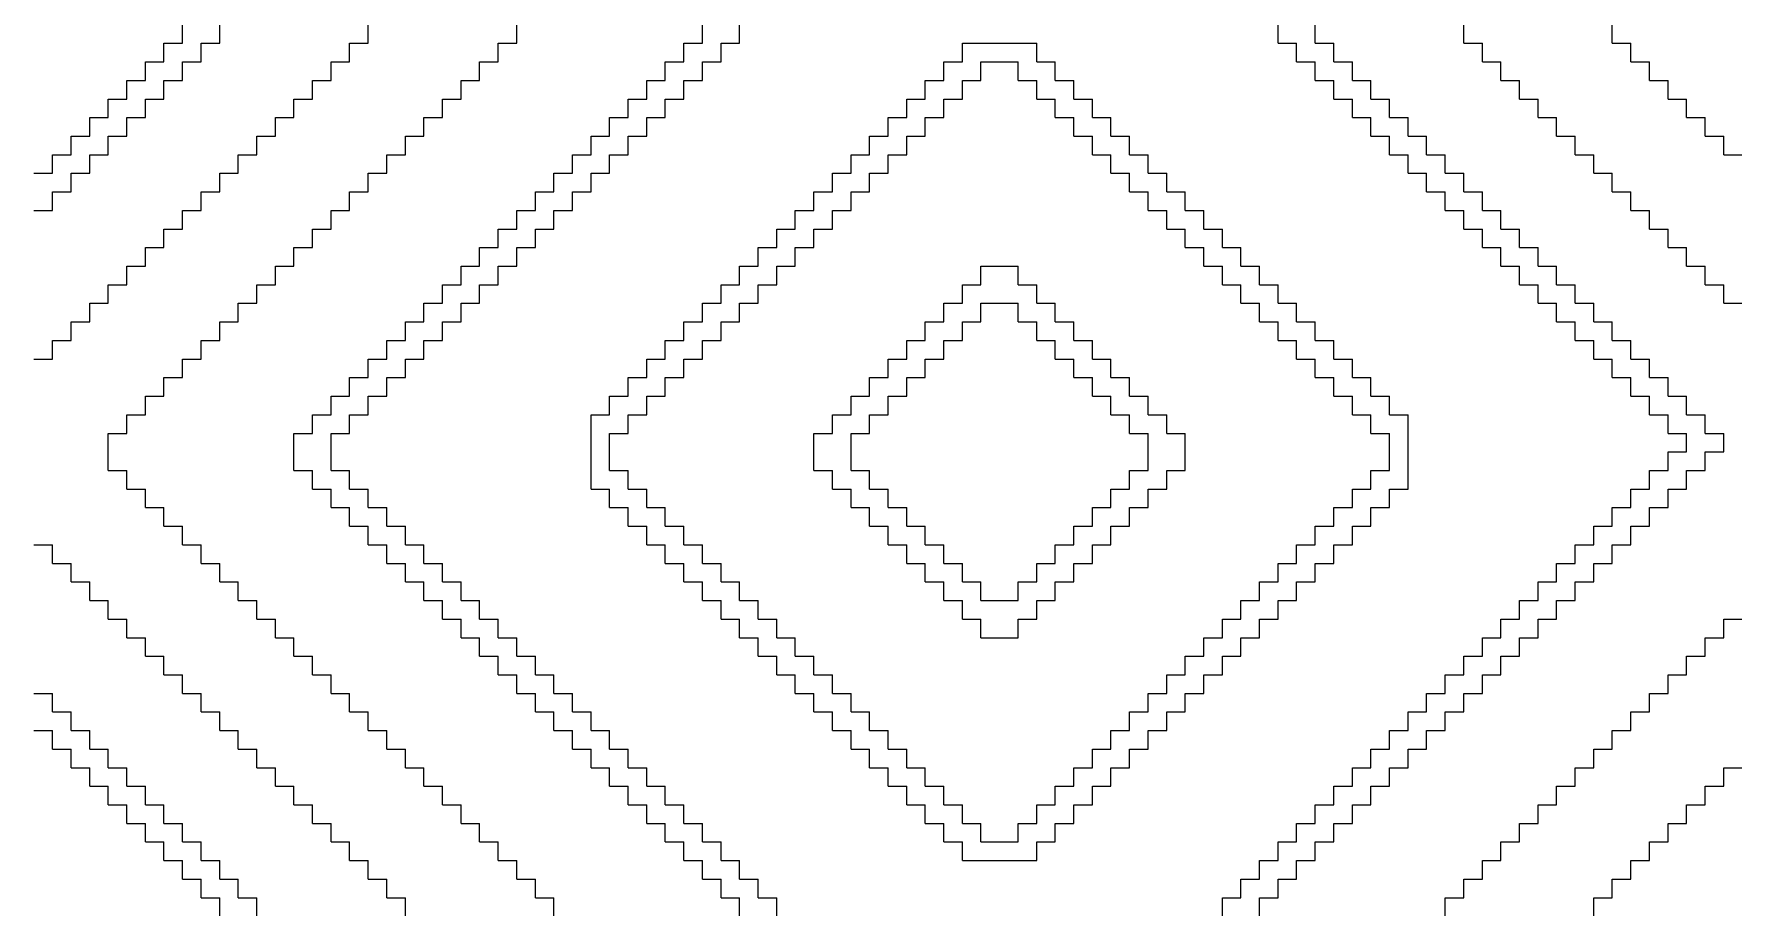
# Model space of a CAD drawing. Header units: metres. Extents: x 0 to 1800, y 0 to 1800.
# Drawn here: x 0 to 915, y 535 to 1005 of the extents above; entities that cross this region are included whole.
import ezdxf

# ---------------------------------------------------------------- set-up
doc = ezdxf.new("R2010")
doc.units = ezdxf.units.M

msp = doc.modelspace()

# ---------------------------------------------------------------- linework, layer by layer
for p, q in [((80, 1000), (80, 1010)), ((100, 1000), (100, 1010)), ((180, 1000), (180, 1010)), ((260, 1000), (260, 1010)), ((360, 1000), (360, 1010)), ((380, 1000), (380, 1010)), ((670, 1000), (670, 1010)), ((690, 1000), (690, 1010)), ((770, 1000), (770, 1010)), ((850, 1000), (850, 1010)), ((70, 990), (70, 1000)), ((70, 1000), (80, 1000)), ((90, 990), (90, 1000)), ((90, 1000), (100, 1000)), ((170, 990), (170, 1000)), ((170, 1000), (180, 1000)), ((250, 990), (250, 1000)), ((250, 1000), (260, 1000)), ((350, 990), (350, 1000)), ((350, 1000), (360, 1000)), ((370, 990), (370, 1000)), ((370, 1000), (380, 1000)), ((500, 990), (500, 1000)), ((500, 1000), (510, 1000)), ((510, 1000), (520, 1000)), ((520, 1000), (530, 1000)), ((530, 1000), (540, 1000)), ((540, 990), (540, 1000)), ((670, 1000), (680, 1000)), ((680, 990), (680, 1000)), ((690, 1000), (700, 1000)), ((700, 990), (700, 1000)), ((770, 1000), (780, 1000)), ((780, 990), (780, 1000)), ((850, 1000), (860, 1000)), ((860, 990), (860, 1000)), ((60, 980), (60, 990)), ((60, 990), (70, 990)), ((80, 980), (80, 990)), ((80, 990), (90, 990)), ((160, 980), (160, 990)), ((160, 990), (170, 990)), ((240, 980), (240, 990)), ((240, 990), (250, 990)), ((340, 980), (340, 990)), ((340, 990), (350, 990)), ((360, 980), (360, 990)), ((360, 990), (370, 990)), ((490, 980), (490, 990)), ((490, 990), (500, 990)), ((510, 980), (510, 990)), ((510, 990), (520, 990)), ((520, 990), (530, 990)), ((530, 980), (530, 990)), ((540, 990), (550, 990)), ((550, 980), (550, 990)), ((680, 990), (690, 990)), ((690, 980), (690, 990)), ((700, 990), (710, 990)), ((710, 980), (710, 990)), ((780, 990), (790, 990)), ((790, 980), (790, 990)), ((860, 990), (870, 990)), ((870, 980), (870, 990)), ((50, 970), (50, 980)), ((50, 980), (60, 980)), ((70, 970), (70, 980)), ((70, 980), (80, 980)), ((150, 970), (150, 980)), ((150, 980), (160, 980)), ((230, 970), (230, 980)), ((230, 980), (240, 980)), ((330, 970), (330, 980)), ((330, 980), (340, 980)), ((350, 970), (350, 980)), ((350, 980), (360, 980)), ((480, 970), (480, 980)), ((480, 980), (490, 980)), ((500, 970), (500, 980)), ((500, 980), (510, 980)), ((530, 980), (540, 980)), ((540, 970), (540, 980)), ((550, 980), (560, 980)), ((560, 970), (560, 980)), ((690, 980), (700, 980)), ((700, 970), (700, 980)), ((710, 980), (720, 980)), ((720, 970), (720, 980)), ((790, 980), (800, 980)), ((800, 970), (800, 980)), ((870, 980), (880, 980)), ((880, 970), (880, 980)), ((40, 960), (40, 970)), ((40, 970), (50, 970)), ((60, 960), (60, 970)), ((60, 970), (70, 970)), ((140, 960), (140, 970)), ((140, 970), (150, 970)), ((220, 960), (220, 970)), ((220, 970), (230, 970)), ((320, 960), (320, 970)), ((320, 970), (330, 970)), ((340, 960), (340, 970)), ((340, 970), (350, 970)), ((470, 960), (470, 970)), ((470, 970), (480, 970)), ((490, 960), (490, 970)), ((490, 970), (500, 970)), ((540, 970), (550, 970)), ((550, 960), (550, 970)), ((560, 970), (570, 970)), ((570, 960), (570, 970)), ((700, 970), (710, 970)), ((710, 960), (710, 970)), ((720, 970), (730, 970)), ((730, 960), (730, 970)), ((800, 970), (810, 970)), ((810, 960), (810, 970)), ((880, 970), (890, 970)), ((890, 960), (890, 970)), ((30, 950), (30, 960)), ((30, 960), (40, 960)), ((50, 950), (50, 960)), ((50, 960), (60, 960)), ((130, 950), (130, 960)), ((130, 960), (140, 960)), ((210, 950), (210, 960)), ((210, 960), (220, 960)), ((310, 950), (310, 960)), ((310, 960), (320, 960)), ((330, 950), (330, 960)), ((330, 960), (340, 960)), ((460, 950), (460, 960)), ((460, 960), (470, 960)), ((480, 950), (480, 960)), ((480, 960), (490, 960)), ((550, 960), (560, 960)), ((560, 950), (560, 960)), ((570, 960), (580, 960)), ((580, 950), (580, 960)), ((710, 960), (720, 960)), ((720, 950), (720, 960)), ((730, 960), (740, 960)), ((740, 950), (740, 960)), ((810, 960), (820, 960)), ((820, 950), (820, 960)), ((890, 960), (900, 960)), ((900, 950), (900, 960)), ((20, 940), (20, 950)), ((20, 950), (30, 950)), ((40, 940), (40, 950)), ((40, 950), (50, 950)), ((120, 940), (120, 950)), ((120, 950), (130, 950)), ((200, 940), (200, 950)), ((200, 950), (210, 950)), ((300, 940), (300, 950)), ((300, 950), (310, 950)), ((320, 940), (320, 950)), ((320, 950), (330, 950)), ((450, 940), (450, 950)), ((450, 950), (460, 950)), ((470, 940), (470, 950)), ((470, 950), (480, 950)), ((560, 950), (570, 950)), ((570, 940), (570, 950)), ((580, 950), (590, 950)), ((590, 940), (590, 950)), ((720, 950), (730, 950)), ((730, 940), (730, 950)), ((740, 950), (750, 950)), ((750, 940), (750, 950)), ((820, 950), (830, 950)), ((830, 940), (830, 950)), ((900, 950), (910, 950)), ((910, 940), (910, 950)), ((10, 930), (10, 940)), ((10, 940), (20, 940)), ((30, 930), (30, 940)), ((30, 940), (40, 940)), ((110, 930), (110, 940)), ((110, 940), (120, 940)), ((190, 930), (190, 940)), ((190, 940), (200, 940)), ((290, 930), (290, 940)), ((290, 940), (300, 940)), ((310, 930), (310, 940)), ((310, 940), (320, 940)), ((440, 930), (440, 940)), ((440, 940), (450, 940)), ((460, 930), (460, 940)), ((460, 940), (470, 940)), ((570, 940), (580, 940)), ((580, 930), (580, 940)), ((590, 940), (600, 940)), ((600, 930), (600, 940)), ((730, 940), (740, 940)), ((740, 930), (740, 940)), ((750, 940), (760, 940)), ((760, 930), (760, 940)), ((830, 940), (840, 940)), ((840, 930), (840, 940)), ((910, 940), (920, 940)), ((0, 930), (10, 930)), ((20, 920), (20, 930)), ((20, 930), (30, 930)), ((100, 920), (100, 930)), ((100, 930), (110, 930)), ((180, 920), (180, 930)), ((180, 930), (190, 930)), ((280, 920), (280, 930)), ((280, 930), (290, 930)), ((300, 920), (300, 930)), ((300, 930), (310, 930)), ((430, 920), (430, 930)), ((430, 930), (440, 930)), ((450, 920), (450, 930)), ((450, 930), (460, 930)), ((580, 930), (590, 930)), ((590, 920), (590, 930)), ((600, 930), (610, 930)), ((610, 920), (610, 930)), ((740, 930), (750, 930)), ((750, 920), (750, 930)), ((760, 930), (770, 930)), ((770, 920), (770, 930)), ((840, 930), (850, 930)), ((850, 920), (850, 930)), ((10, 910), (10, 920)), ((10, 920), (20, 920)), ((90, 910), (90, 920)), ((90, 920), (100, 920)), ((170, 910), (170, 920)), ((170, 920), (180, 920)), ((270, 910), (270, 920)), ((270, 920), (280, 920)), ((290, 910), (290, 920)), ((290, 920), (300, 920)), ((420, 910), (420, 920)), ((420, 920), (430, 920)), ((440, 910), (440, 920)), ((440, 920), (450, 920)), ((590, 920), (600, 920)), ((600, 910), (600, 920)), ((610, 920), (620, 920)), ((620, 910), (620, 920)), ((750, 920), (760, 920)), ((760, 910), (760, 920)), ((770, 920), (780, 920)), ((780, 910), (780, 920)), ((850, 920), (860, 920)), ((860, 910), (860, 920)), ((0, 910), (10, 910)), ((80, 900), (80, 910)), ((80, 910), (90, 910)), ((160, 900), (160, 910)), ((160, 910), (170, 910)), ((260, 900), (260, 910)), ((260, 910), (270, 910)), ((280, 900), (280, 910)), ((280, 910), (290, 910)), ((410, 900), (410, 910)), ((410, 910), (420, 910)), ((430, 900), (430, 910)), ((430, 910), (440, 910)), ((600, 910), (610, 910)), ((610, 900), (610, 910)), ((620, 910), (630, 910)), ((630, 900), (630, 910)), ((760, 910), (770, 910)), ((770, 900), (770, 910)), ((780, 910), (790, 910)), ((790, 900), (790, 910)), ((860, 910), (870, 910)), ((870, 900), (870, 910)), ((70, 890), (70, 900)), ((70, 900), (80, 900)), ((150, 890), (150, 900)), ((150, 900), (160, 900)), ((250, 890), (250, 900)), ((250, 900), (260, 900)), ((270, 890), (270, 900)), ((270, 900), (280, 900)), ((400, 890), (400, 900)), ((400, 900), (410, 900)), ((420, 890), (420, 900)), ((420, 900), (430, 900)), ((610, 900), (620, 900)), ((620, 890), (620, 900)), ((630, 900), (640, 900)), ((640, 890), (640, 900)), ((770, 900), (780, 900)), ((780, 890), (780, 900)), ((790, 900), (800, 900)), ((800, 890), (800, 900)), ((870, 900), (880, 900)), ((880, 890), (880, 900)), ((60, 880), (60, 890)), ((60, 890), (70, 890)), ((140, 880), (140, 890)), ((140, 890), (150, 890)), ((240, 880), (240, 890)), ((240, 890), (250, 890)), ((260, 880), (260, 890)), ((260, 890), (270, 890)), ((390, 880), (390, 890)), ((390, 890), (400, 890)), ((410, 880), (410, 890)), ((410, 890), (420, 890)), ((620, 890), (630, 890)), ((630, 880), (630, 890)), ((640, 890), (650, 890)), ((650, 880), (650, 890)), ((780, 890), (790, 890)), ((790, 880), (790, 890)), ((800, 890), (810, 890)), ((810, 880), (810, 890)), ((880, 890), (890, 890)), ((890, 880), (890, 890)), ((50, 870), (50, 880)), ((50, 880), (60, 880)), ((130, 870), (130, 880)), ((130, 880), (140, 880)), ((230, 870), (230, 880)), ((230, 880), (240, 880)), ((250, 870), (250, 880)), ((250, 880), (260, 880)), ((380, 870), (380, 880)), ((380, 880), (390, 880)), ((400, 870), (400, 880)), ((400, 880), (410, 880)), ((510, 870), (510, 880)), ((510, 880), (520, 880)), ((520, 880), (530, 880)), ((530, 870), (530, 880)), ((630, 880), (640, 880)), ((640, 870), (640, 880)), ((650, 880), (660, 880)), ((660, 870), (660, 880)), ((790, 880), (800, 880)), ((800, 870), (800, 880)), ((810, 880), (820, 880)), ((820, 870), (820, 880)), ((890, 880), (900, 880)), ((900, 870), (900, 880)), ((40, 860), (40, 870)), ((40, 870), (50, 870)), ((120, 860), (120, 870)), ((120, 870), (130, 870)), ((220, 860), (220, 870)), ((220, 870), (230, 870)), ((240, 860), (240, 870)), ((240, 870), (250, 870)), ((370, 860), (370, 870)), ((370, 870), (380, 870)), ((390, 860), (390, 870)), ((390, 870), (400, 870)), ((500, 860), (500, 870)), ((500, 870), (510, 870)), ((530, 870), (540, 870)), ((540, 860), (540, 870)), ((640, 870), (650, 870)), ((650, 860), (650, 870)), ((660, 870), (670, 870)), ((670, 860), (670, 870)), ((800, 870), (810, 870)), ((810, 860), (810, 870)), ((820, 870), (830, 870)), ((830, 860), (830, 870)), ((900, 870), (910, 870)), ((910, 860), (910, 870)), ((30, 850), (30, 860)), ((30, 860), (40, 860)), ((110, 850), (110, 860)), ((110, 860), (120, 860)), ((210, 850), (210, 860)), ((210, 860), (220, 860)), ((230, 850), (230, 860)), ((230, 860), (240, 860)), ((360, 850), (360, 860)), ((360, 860), (370, 860)), ((380, 850), (380, 860)), ((380, 860), (390, 860)), ((490, 850), (490, 860)), ((490, 860), (500, 860)), ((510, 850), (510, 860)), ((510, 860), (520, 860)), ((520, 860), (530, 860)), ((530, 850), (530, 860)), ((540, 860), (550, 860)), ((550, 850), (550, 860)), ((650, 860), (660, 860)), ((660, 850), (660, 860)), ((670, 860), (680, 860)), ((680, 850), (680, 860)), ((810, 860), (820, 860)), ((820, 850), (820, 860)), ((830, 860), (840, 860)), ((840, 850), (840, 860)), ((910, 860), (920, 860)), ((20, 840), (20, 850)), ((20, 850), (30, 850)), ((100, 840), (100, 850)), ((100, 850), (110, 850)), ((200, 840), (200, 850)), ((200, 850), (210, 850)), ((220, 840), (220, 850)), ((220, 850), (230, 850)), ((350, 840), (350, 850)), ((350, 850), (360, 850)), ((370, 840), (370, 850)), ((370, 850), (380, 850)), ((480, 840), (480, 850)), ((480, 850), (490, 850)), ((500, 840), (500, 850)), ((500, 850), (510, 850)), ((530, 850), (540, 850)), ((540, 840), (540, 850)), ((550, 850), (560, 850)), ((560, 840), (560, 850)), ((660, 850), (670, 850)), ((670, 840), (670, 850)), ((680, 850), (690, 850)), ((690, 840), (690, 850)), ((820, 850), (830, 850)), ((830, 840), (830, 850)), ((840, 850), (850, 850)), ((850, 840), (850, 850)), ((10, 830), (10, 840)), ((10, 840), (20, 840)), ((90, 830), (90, 840)), ((90, 840), (100, 840)), ((190, 830), (190, 840)), ((190, 840), (200, 840)), ((210, 830), (210, 840)), ((210, 840), (220, 840)), ((340, 830), (340, 840)), ((340, 840), (350, 840)), ((360, 830), (360, 840)), ((360, 840), (370, 840)), ((470, 830), (470, 840)), ((470, 840), (480, 840)), ((490, 830), (490, 840)), ((490, 840), (500, 840)), ((540, 840), (550, 840)), ((550, 830), (550, 840)), ((560, 840), (570, 840)), ((570, 830), (570, 840)), ((670, 840), (680, 840)), ((680, 830), (680, 840)), ((690, 840), (700, 840)), ((700, 830), (700, 840)), ((830, 840), (840, 840)), ((840, 830), (840, 840)), ((850, 840), (860, 840)), ((860, 830), (860, 840)), ((0, 830), (10, 830)), ((80, 820), (80, 830)), ((80, 830), (90, 830)), ((180, 820), (180, 830)), ((180, 830), (190, 830)), ((200, 820), (200, 830)), ((200, 830), (210, 830)), ((330, 820), (330, 830)), ((330, 830), (340, 830)), ((350, 820), (350, 830)), ((350, 830), (360, 830)), ((460, 820), (460, 830)), ((460, 830), (470, 830)), ((480, 820), (480, 830)), ((480, 830), (490, 830)), ((550, 830), (560, 830)), ((560, 820), (560, 830)), ((570, 830), (580, 830)), ((580, 820), (580, 830)), ((680, 830), (690, 830)), ((690, 820), (690, 830)), ((700, 830), (710, 830)), ((710, 820), (710, 830)), ((840, 830), (850, 830)), ((850, 820), (850, 830)), ((860, 830), (870, 830)), ((870, 820), (870, 830)), ((70, 810), (70, 820)), ((70, 820), (80, 820)), ((170, 810), (170, 820)), ((170, 820), (180, 820)), ((190, 810), (190, 820)), ((190, 820), (200, 820)), ((320, 810), (320, 820)), ((320, 820), (330, 820)), ((340, 810), (340, 820)), ((340, 820), (350, 820)), ((450, 810), (450, 820)), ((450, 820), (460, 820)), ((470, 810), (470, 820)), ((470, 820), (480, 820)), ((560, 820), (570, 820)), ((570, 810), (570, 820)), ((580, 820), (590, 820)), ((590, 810), (590, 820)), ((690, 820), (700, 820)), ((700, 810), (700, 820)), ((710, 820), (720, 820)), ((720, 810), (720, 820)), ((850, 820), (860, 820)), ((860, 810), (860, 820)), ((870, 820), (880, 820)), ((880, 810), (880, 820)), ((60, 800), (60, 810)), ((60, 810), (70, 810)), ((160, 800), (160, 810)), ((160, 810), (170, 810)), ((180, 800), (180, 810)), ((180, 810), (190, 810)), ((310, 800), (310, 810)), ((310, 810), (320, 810)), ((330, 800), (330, 810)), ((330, 810), (340, 810)), ((440, 800), (440, 810)), ((440, 810), (450, 810)), ((460, 800), (460, 810)), ((460, 810), (470, 810)), ((570, 810), (580, 810)), ((580, 800), (580, 810)), ((590, 810), (600, 810)), ((600, 800), (600, 810)), ((700, 810), (710, 810)), ((710, 800), (710, 810)), ((720, 810), (730, 810)), ((730, 800), (730, 810)), ((860, 810), (870, 810)), ((870, 800), (870, 810)), ((880, 810), (890, 810)), ((890, 800), (890, 810)), ((50, 790), (50, 800)), ((50, 800), (60, 800)), ((150, 790), (150, 800)), ((150, 800), (160, 800)), ((170, 790), (170, 800)), ((170, 800), (180, 800)), ((300, 790), (300, 800)), ((300, 800), (310, 800)), ((320, 790), (320, 800)), ((320, 800), (330, 800)), ((430, 790), (430, 800)), ((430, 800), (440, 800)), ((450, 790), (450, 800)), ((450, 800), (460, 800)), ((580, 800), (590, 800)), ((590, 790), (590, 800)), ((600, 800), (610, 800)), ((610, 790), (610, 800)), ((710, 800), (720, 800)), ((720, 790), (720, 800)), ((730, 800), (740, 800)), ((740, 790), (740, 800)), ((870, 800), (880, 800)), ((880, 790), (880, 800)), ((890, 800), (900, 800)), ((900, 790), (900, 800)), ((40, 780), (40, 790)), ((40, 790), (50, 790)), ((140, 780), (140, 790)), ((140, 790), (150, 790)), ((160, 780), (160, 790)), ((160, 790), (170, 790)), ((300, 780), (300, 790)), ((310, 780), (310, 790)), ((310, 790), (320, 790)), ((420, 780), (420, 790)), ((420, 790), (430, 790)), ((440, 780), (440, 790)), ((440, 790), (450, 790)), ((590, 790), (600, 790)), ((600, 780), (600, 790)), ((610, 790), (620, 790)), ((620, 780), (620, 790)), ((720, 790), (730, 790)), ((730, 780), (730, 790)), ((740, 780), (740, 790)), ((880, 790), (890, 790)), ((890, 780), (890, 790)), ((900, 790), (910, 790)), ((910, 780), (910, 790)), ((40, 770), (40, 780)), ((140, 770), (140, 780)), ((160, 770), (160, 780)), ((300, 770), (300, 780)), ((310, 770), (310, 780)), ((420, 770), (420, 780)), ((440, 770), (440, 780)), ((600, 770), (600, 780)), ((620, 770), (620, 780)), ((730, 770), (730, 780)), ((740, 770), (740, 780)), ((880, 770), (880, 780)), ((880, 780), (890, 780)), ((900, 770), (900, 780)), ((900, 780), (910, 780)), ((40, 770), (50, 770)), ((50, 760), (50, 770)), ((140, 770), (150, 770)), ((150, 760), (150, 770)), ((160, 770), (170, 770)), ((170, 760), (170, 770)), ((300, 760), (300, 770)), ((310, 770), (320, 770)), ((320, 760), (320, 770)), ((420, 770), (430, 770)), ((430, 760), (430, 770)), ((440, 770), (450, 770)), ((450, 760), (450, 770)), ((590, 760), (590, 770)), ((590, 770), (600, 770)), ((610, 760), (610, 770)), ((610, 770), (620, 770)), ((720, 760), (720, 770)), ((720, 770), (730, 770)), ((740, 760), (740, 770)), ((870, 760), (870, 770)), ((870, 770), (880, 770)), ((890, 760), (890, 770)), ((890, 770), (900, 770)), ((50, 760), (60, 760)), ((60, 750), (60, 760)), ((150, 760), (160, 760)), ((160, 750), (160, 760)), ((170, 760), (180, 760)), ((180, 750), (180, 760)), ((300, 760), (310, 760)), ((310, 750), (310, 760)), ((320, 760), (330, 760)), ((330, 750), (330, 760)), ((430, 760), (440, 760)), ((440, 750), (440, 760)), ((450, 760), (460, 760)), ((460, 750), (460, 760)), ((580, 750), (580, 760)), ((580, 760), (590, 760)), ((600, 750), (600, 760)), ((600, 760), (610, 760)), ((710, 750), (710, 760)), ((710, 760), (720, 760)), ((730, 750), (730, 760)), ((730, 760), (740, 760)), ((860, 750), (860, 760)), ((860, 760), (870, 760)), ((880, 750), (880, 760)), ((880, 760), (890, 760)), ((60, 750), (70, 750)), ((70, 740), (70, 750)), ((160, 750), (170, 750)), ((170, 740), (170, 750)), ((180, 750), (190, 750)), ((190, 740), (190, 750)), ((310, 750), (320, 750)), ((320, 740), (320, 750)), ((330, 750), (340, 750)), ((340, 740), (340, 750)), ((440, 750), (450, 750)), ((450, 740), (450, 750)), ((460, 750), (470, 750)), ((470, 740), (470, 750)), ((570, 740), (570, 750)), ((570, 750), (580, 750)), ((590, 740), (590, 750)), ((590, 750), (600, 750)), ((700, 740), (700, 750)), ((700, 750), (710, 750)), ((720, 740), (720, 750)), ((720, 750), (730, 750)), ((850, 740), (850, 750)), ((850, 750), (860, 750)), ((870, 740), (870, 750)), ((870, 750), (880, 750)), ((70, 740), (80, 740)), ((80, 730), (80, 740)), ((170, 740), (180, 740)), ((180, 730), (180, 740)), ((190, 740), (200, 740)), ((200, 730), (200, 740)), ((320, 740), (330, 740)), ((330, 730), (330, 740)), ((340, 740), (350, 740)), ((350, 730), (350, 740)), ((450, 740), (460, 740)), ((460, 730), (460, 740)), ((470, 740), (480, 740)), ((480, 730), (480, 740)), ((560, 730), (560, 740)), ((560, 740), (570, 740)), ((580, 730), (580, 740)), ((580, 740), (590, 740)), ((690, 730), (690, 740)), ((690, 740), (700, 740)), ((710, 730), (710, 740)), ((710, 740), (720, 740)), ((840, 730), (840, 740)), ((840, 740), (850, 740)), ((860, 730), (860, 740)), ((860, 740), (870, 740)), ((0, 730), (10, 730)), ((10, 720), (10, 730)), ((80, 730), (90, 730)), ((90, 720), (90, 730)), ((180, 730), (190, 730)), ((190, 720), (190, 730)), ((200, 730), (210, 730)), ((210, 720), (210, 730)), ((330, 730), (340, 730)), ((340, 720), (340, 730)), ((350, 730), (360, 730)), ((360, 720), (360, 730)), ((460, 730), (470, 730)), ((470, 720), (470, 730)), ((480, 730), (490, 730)), ((490, 720), (490, 730)), ((550, 720), (550, 730)), ((550, 730), (560, 730)), ((570, 720), (570, 730)), ((570, 730), (580, 730)), ((680, 720), (680, 730)), ((680, 730), (690, 730)), ((700, 720), (700, 730)), ((700, 730), (710, 730)), ((830, 720), (830, 730)), ((830, 730), (840, 730)), ((850, 720), (850, 730)), ((850, 730), (860, 730)), ((10, 720), (20, 720)), ((20, 710), (20, 720)), ((90, 720), (100, 720)), ((100, 710), (100, 720)), ((190, 720), (200, 720)), ((200, 710), (200, 720)), ((210, 720), (220, 720)), ((220, 710), (220, 720)), ((340, 720), (350, 720)), ((350, 710), (350, 720)), ((360, 720), (370, 720)), ((370, 710), (370, 720)), ((470, 720), (480, 720)), ((480, 710), (480, 720)), ((490, 720), (500, 720)), ((500, 710), (500, 720)), ((540, 710), (540, 720)), ((540, 720), (550, 720)), ((560, 710), (560, 720)), ((560, 720), (570, 720)), ((670, 710), (670, 720)), ((670, 720), (680, 720)), ((690, 710), (690, 720)), ((690, 720), (700, 720)), ((820, 710), (820, 720)), ((820, 720), (830, 720)), ((840, 710), (840, 720)), ((840, 720), (850, 720)), ((20, 710), (30, 710)), ((30, 700), (30, 710)), ((100, 710), (110, 710)), ((110, 700), (110, 710)), ((200, 710), (210, 710)), ((210, 700), (210, 710)), ((220, 710), (230, 710)), ((230, 700), (230, 710)), ((350, 710), (360, 710)), ((360, 700), (360, 710)), ((370, 710), (380, 710)), ((380, 700), (380, 710)), ((480, 710), (490, 710)), ((490, 700), (490, 710)), ((500, 710), (510, 710)), ((510, 700), (510, 710)), ((530, 700), (530, 710)), ((530, 710), (540, 710)), ((550, 700), (550, 710)), ((550, 710), (560, 710)), ((660, 700), (660, 710)), ((660, 710), (670, 710)), ((680, 700), (680, 710)), ((680, 710), (690, 710)), ((810, 700), (810, 710)), ((810, 710), (820, 710)), ((830, 700), (830, 710)), ((830, 710), (840, 710)), ((30, 700), (40, 700)), ((40, 690), (40, 700)), ((110, 700), (120, 700)), ((120, 690), (120, 700)), ((210, 700), (220, 700)), ((220, 690), (220, 700)), ((230, 700), (240, 700)), ((240, 690), (240, 700)), ((360, 700), (370, 700)), ((370, 690), (370, 700)), ((380, 700), (390, 700)), ((390, 690), (390, 700)), ((490, 700), (500, 700)), ((500, 690), (500, 700)), ((510, 700), (520, 700)), ((520, 700), (530, 700)), ((540, 690), (540, 700)), ((540, 700), (550, 700)), ((650, 690), (650, 700)), ((650, 700), (660, 700)), ((670, 690), (670, 700)), ((670, 700), (680, 700)), ((800, 690), (800, 700)), ((800, 700), (810, 700)), ((820, 690), (820, 700)), ((820, 700), (830, 700)), ((40, 690), (50, 690)), ((50, 680), (50, 690)), ((120, 690), (130, 690)), ((130, 680), (130, 690)), ((220, 690), (230, 690)), ((230, 680), (230, 690)), ((240, 690), (250, 690)), ((250, 680), (250, 690)), ((370, 690), (380, 690)), ((380, 680), (380, 690)), ((390, 690), (400, 690)), ((400, 680), (400, 690)), ((500, 690), (510, 690)), ((510, 680), (510, 690)), ((530, 680), (530, 690)), ((530, 690), (540, 690)), ((640, 680), (640, 690)), ((640, 690), (650, 690)), ((660, 680), (660, 690)), ((660, 690), (670, 690)), ((790, 680), (790, 690)), ((790, 690), (800, 690)), ((810, 680), (810, 690)), ((810, 690), (820, 690)), ((910, 680), (910, 690)), ((910, 690), (920, 690)), ((50, 680), (60, 680)), ((60, 670), (60, 680)), ((130, 680), (140, 680)), ((140, 670), (140, 680)), ((230, 680), (240, 680)), ((240, 670), (240, 680)), ((250, 680), (260, 680)), ((260, 670), (260, 680)), ((380, 680), (390, 680)), ((390, 670), (390, 680)), ((400, 680), (410, 680)), ((410, 670), (410, 680)), ((510, 680), (520, 680)), ((520, 680), (530, 680)), ((630, 670), (630, 680)), ((630, 680), (640, 680)), ((650, 670), (650, 680)), ((650, 680), (660, 680)), ((780, 670), (780, 680)), ((780, 680), (790, 680)), ((800, 670), (800, 680)), ((800, 680), (810, 680)), ((900, 670), (900, 680)), ((900, 680), (910, 680)), ((60, 670), (70, 670)), ((70, 660), (70, 670)), ((140, 670), (150, 670)), ((150, 660), (150, 670)), ((240, 670), (250, 670)), ((250, 660), (250, 670)), ((260, 670), (270, 670)), ((270, 660), (270, 670)), ((390, 670), (400, 670)), ((400, 660), (400, 670)), ((410, 670), (420, 670)), ((420, 660), (420, 670)), ((620, 660), (620, 670)), ((620, 670), (630, 670)), ((640, 660), (640, 670)), ((640, 670), (650, 670)), ((770, 660), (770, 670)), ((770, 670), (780, 670)), ((790, 660), (790, 670)), ((790, 670), (800, 670)), ((890, 660), (890, 670)), ((890, 670), (900, 670)), ((70, 660), (80, 660)), ((80, 650), (80, 660)), ((150, 660), (160, 660)), ((160, 650), (160, 660)), ((250, 660), (260, 660)), ((260, 650), (260, 660)), ((270, 660), (280, 660)), ((280, 650), (280, 660)), ((400, 660), (410, 660)), ((410, 650), (410, 660)), ((420, 660), (430, 660)), ((430, 650), (430, 660)), ((610, 650), (610, 660)), ((610, 660), (620, 660)), ((630, 650), (630, 660)), ((630, 660), (640, 660)), ((760, 650), (760, 660)), ((760, 660), (770, 660)), ((780, 650), (780, 660)), ((780, 660), (790, 660)), ((880, 650), (880, 660)), ((880, 660), (890, 660)), ((0, 650), (10, 650)), ((10, 640), (10, 650)), ((80, 650), (90, 650)), ((90, 640), (90, 650)), ((160, 650), (170, 650)), ((170, 640), (170, 650)), ((260, 650), (270, 650)), ((270, 640), (270, 650)), ((280, 650), (290, 650)), ((290, 640), (290, 650)), ((410, 650), (420, 650)), ((420, 640), (420, 650)), ((430, 650), (440, 650)), ((440, 640), (440, 650)), ((600, 640), (600, 650)), ((600, 650), (610, 650)), ((620, 640), (620, 650)), ((620, 650), (630, 650)), ((750, 640), (750, 650)), ((750, 650), (760, 650)), ((770, 640), (770, 650)), ((770, 650), (780, 650)), ((870, 640), (870, 650)), ((870, 650), (880, 650)), ((10, 640), (20, 640)), ((20, 630), (20, 640)), ((90, 640), (100, 640)), ((100, 630), (100, 640)), ((170, 640), (180, 640)), ((180, 630), (180, 640)), ((270, 640), (280, 640)), ((280, 630), (280, 640)), ((290, 640), (300, 640)), ((300, 630), (300, 640)), ((420, 640), (430, 640)), ((430, 630), (430, 640)), ((440, 640), (450, 640)), ((450, 630), (450, 640)), ((590, 630), (590, 640)), ((590, 640), (600, 640)), ((610, 630), (610, 640)), ((610, 640), (620, 640)), ((740, 630), (740, 640)), ((740, 640), (750, 640)), ((760, 630), (760, 640)), ((760, 640), (770, 640)), ((860, 630), (860, 640)), ((860, 640), (870, 640)), ((0, 630), (10, 630)), ((10, 620), (10, 630)), ((20, 630), (30, 630)), ((30, 620), (30, 630)), ((100, 630), (110, 630)), ((110, 620), (110, 630)), ((180, 630), (190, 630)), ((190, 620), (190, 630)), ((280, 630), (290, 630)), ((290, 620), (290, 630)), ((300, 630), (310, 630)), ((310, 620), (310, 630)), ((430, 630), (440, 630)), ((440, 620), (440, 630)), ((450, 630), (460, 630)), ((460, 620), (460, 630)), ((580, 620), (580, 630)), ((580, 630), (590, 630)), ((600, 620), (600, 630)), ((600, 630), (610, 630)), ((730, 620), (730, 630)), ((730, 630), (740, 630)), ((750, 620), (750, 630)), ((750, 630), (760, 630)), ((850, 620), (850, 630)), ((850, 630), (860, 630)), ((10, 620), (20, 620)), ((20, 610), (20, 620)), ((30, 620), (40, 620)), ((40, 610), (40, 620)), ((110, 620), (120, 620)), ((120, 610), (120, 620)), ((190, 620), (200, 620)), ((200, 610), (200, 620)), ((290, 620), (300, 620)), ((300, 610), (300, 620)), ((310, 620), (320, 620)), ((320, 610), (320, 620)), ((440, 620), (450, 620)), ((450, 610), (450, 620)), ((460, 620), (470, 620)), ((470, 610), (470, 620)), ((570, 610), (570, 620)), ((570, 620), (580, 620)), ((590, 610), (590, 620)), ((590, 620), (600, 620)), ((720, 610), (720, 620)), ((720, 620), (730, 620)), ((740, 610), (740, 620)), ((740, 620), (750, 620)), ((840, 610), (840, 620)), ((840, 620), (850, 620)), ((20, 610), (30, 610)), ((30, 600), (30, 610)), ((40, 610), (50, 610)), ((50, 600), (50, 610)), ((120, 610), (130, 610)), ((130, 600), (130, 610)), ((200, 610), (210, 610)), ((210, 600), (210, 610)), ((300, 610), (310, 610)), ((310, 600), (310, 610)), ((320, 610), (330, 610)), ((330, 600), (330, 610)), ((450, 610), (460, 610)), ((460, 600), (460, 610)), ((470, 610), (480, 610)), ((480, 600), (480, 610)), ((560, 600), (560, 610)), ((560, 610), (570, 610)), ((580, 600), (580, 610)), ((580, 610), (590, 610)), ((710, 600), (710, 610)), ((710, 610), (720, 610)), ((730, 600), (730, 610)), ((730, 610), (740, 610)), ((830, 600), (830, 610)), ((830, 610), (840, 610)), ((910, 600), (910, 610)), ((910, 610), (920, 610)), ((30, 600), (40, 600)), ((40, 590), (40, 600)), ((50, 600), (60, 600)), ((60, 590), (60, 600)), ((130, 600), (140, 600)), ((140, 590), (140, 600)), ((210, 600), (220, 600)), ((220, 590), (220, 600)), ((310, 600), (320, 600)), ((320, 590), (320, 600)), ((330, 600), (340, 600)), ((340, 590), (340, 600)), ((460, 600), (470, 600)), ((470, 590), (470, 600)), ((480, 600), (490, 600)), ((490, 590), (490, 600)), ((550, 590), (550, 600)), ((550, 600), (560, 600)), ((570, 590), (570, 600)), ((570, 600), (580, 600)), ((700, 590), (700, 600)), ((700, 600), (710, 600)), ((720, 590), (720, 600)), ((720, 600), (730, 600)), ((820, 590), (820, 600)), ((820, 600), (830, 600)), ((900, 590), (900, 600)), ((900, 600), (910, 600)), ((40, 590), (50, 590)), ((50, 580), (50, 590)), ((60, 590), (70, 590)), ((70, 580), (70, 590)), ((140, 590), (150, 590)), ((150, 580), (150, 590)), ((220, 590), (230, 590)), ((230, 580), (230, 590)), ((320, 590), (330, 590)), ((330, 580), (330, 590)), ((340, 590), (350, 590)), ((350, 580), (350, 590)), ((470, 590), (480, 590)), ((480, 580), (480, 590)), ((490, 590), (500, 590)), ((500, 580), (500, 590)), ((540, 580), (540, 590)), ((540, 590), (550, 590)), ((560, 580), (560, 590)), ((560, 590), (570, 590)), ((690, 580), (690, 590)), ((690, 590), (700, 590)), ((710, 580), (710, 590)), ((710, 590), (720, 590)), ((810, 580), (810, 590)), ((810, 590), (820, 590)), ((890, 580), (890, 590)), ((890, 590), (900, 590)), ((50, 580), (60, 580)), ((60, 570), (60, 580)), ((70, 580), (80, 580)), ((80, 570), (80, 580)), ((150, 580), (160, 580)), ((160, 570), (160, 580)), ((230, 580), (240, 580)), ((240, 570), (240, 580)), ((330, 580), (340, 580)), ((340, 570), (340, 580)), ((350, 580), (360, 580)), ((360, 570), (360, 580)), ((480, 580), (490, 580)), ((490, 570), (490, 580)), ((500, 580), (510, 580)), ((510, 570), (510, 580)), ((530, 570), (530, 580)), ((530, 580), (540, 580)), ((550, 570), (550, 580)), ((550, 580), (560, 580)), ((680, 570), (680, 580)), ((680, 580), (690, 580)), ((700, 570), (700, 580)), ((700, 580), (710, 580)), ((800, 570), (800, 580)), ((800, 580), (810, 580)), ((880, 570), (880, 580)), ((880, 580), (890, 580)), ((60, 570), (70, 570)), ((70, 560), (70, 570)), ((80, 570), (90, 570)), ((90, 560), (90, 570)), ((160, 570), (170, 570)), ((170, 560), (170, 570)), ((240, 570), (250, 570)), ((250, 560), (250, 570)), ((340, 570), (350, 570)), ((350, 560), (350, 570)), ((360, 570), (370, 570)), ((370, 560), (370, 570)), ((490, 570), (500, 570)), ((500, 560), (500, 570)), ((510, 570), (520, 570)), ((520, 570), (530, 570)), ((540, 560), (540, 570)), ((540, 570), (550, 570)), ((670, 560), (670, 570)), ((670, 570), (680, 570)), ((690, 560), (690, 570)), ((690, 570), (700, 570)), ((790, 560), (790, 570)), ((790, 570), (800, 570)), ((870, 560), (870, 570)), ((870, 570), (880, 570)), ((70, 560), (80, 560)), ((80, 550), (80, 560)), ((90, 560), (100, 560)), ((100, 550), (100, 560)), ((170, 560), (180, 560)), ((180, 550), (180, 560)), ((250, 560), (260, 560)), ((260, 550), (260, 560)), ((350, 560), (360, 560)), ((360, 550), (360, 560)), ((370, 560), (380, 560)), ((380, 550), (380, 560)), ((500, 560), (510, 560)), ((510, 560), (520, 560)), ((520, 560), (530, 560)), ((530, 560), (540, 560)), ((660, 550), (660, 560)), ((660, 560), (670, 560)), ((680, 550), (680, 560)), ((680, 560), (690, 560)), ((780, 550), (780, 560)), ((780, 560), (790, 560)), ((860, 550), (860, 560)), ((860, 560), (870, 560)), ((80, 550), (90, 550)), ((90, 540), (90, 550)), ((100, 550), (110, 550)), ((110, 540), (110, 550)), ((180, 550), (190, 550)), ((190, 540), (190, 550)), ((260, 550), (270, 550)), ((270, 540), (270, 550)), ((360, 550), (370, 550)), ((370, 540), (370, 550)), ((380, 550), (390, 550)), ((390, 540), (390, 550)), ((650, 540), (650, 550)), ((650, 550), (660, 550)), ((670, 540), (670, 550)), ((670, 550), (680, 550)), ((770, 540), (770, 550)), ((770, 550), (780, 550)), ((850, 540), (850, 550)), ((850, 550), (860, 550)), ((90, 540), (100, 540)), ((100, 530), (100, 540)), ((110, 540), (120, 540)), ((120, 530), (120, 540)), ((190, 540), (200, 540)), ((200, 530), (200, 540)), ((270, 540), (280, 540)), ((280, 530), (280, 540)), ((370, 540), (380, 540)), ((380, 530), (380, 540)), ((390, 540), (400, 540)), ((400, 530), (400, 540)), ((640, 530), (640, 540)), ((640, 540), (650, 540)), ((660, 530), (660, 540)), ((660, 540), (670, 540)), ((760, 530), (760, 540)), ((760, 540), (770, 540)), ((840, 530), (840, 540)), ((840, 540), (850, 540))]:
    msp.add_line(p, q)

doc.saveas('drawing.dxf')
